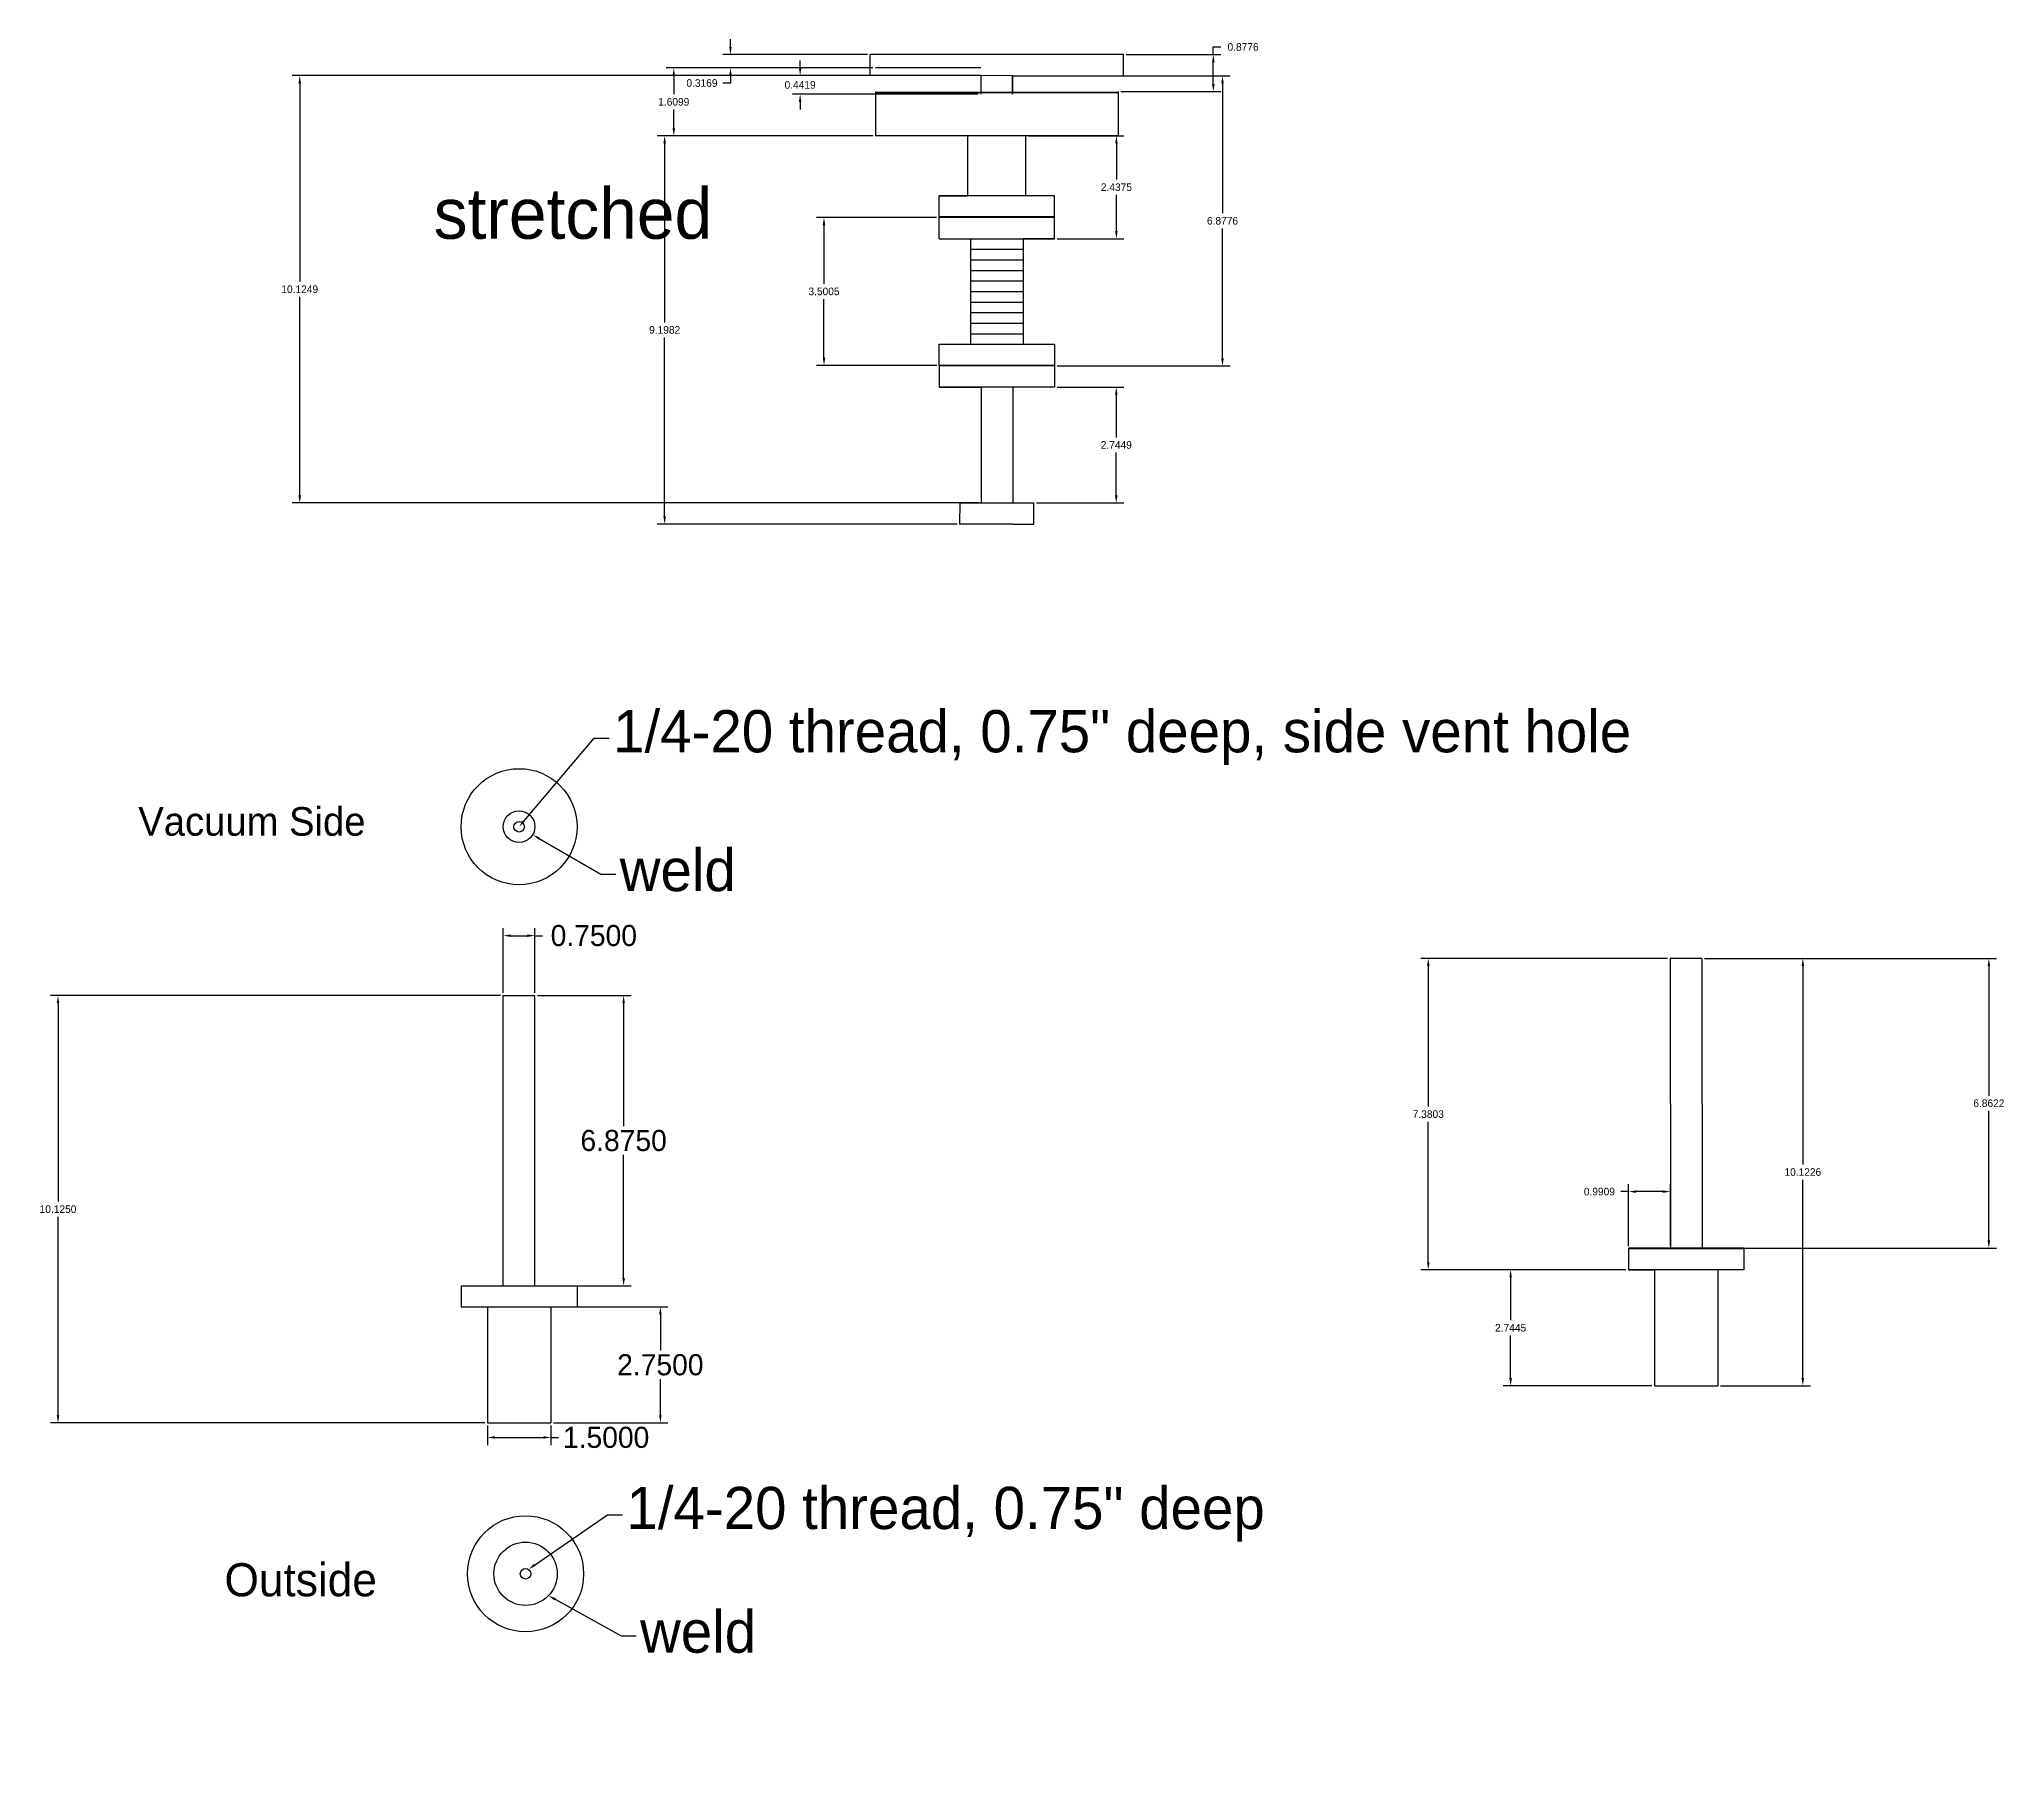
# Model space of a CAD drawing. Header units: inches. Extents: x -10 to 36.6, y -10.6 to 30.
import ezdxf
from ezdxf import colors
from ezdxf.entities.mleader import LeaderData, LeaderLine
from ezdxf.math import Vec2, Vec3

# ---------------------------------------------------------------- set-up
doc = ezdxf.new("R2010")
doc.units = ezdxf.units.IN
doc.header["$MEASUREMENT"] = 0
doc.dimstyles.get("Standard").update_dxf_attribs({"dimtxt": 0.18, "dimasz": 0.18, "dimexe": 0.18, "dimexo": 0.0625, "dimgap": 0.09, "dimtad": 0, "dimtih": 1, "dimtoh": 1, "dimdec": 4, "dimzin": 0, "dimdsep": 46, "dimtxsty": 'Standard', "dimcen": 0.09, "dimadec": 0, "dimazin": 0, "dimtfac": 1, "dimtdec": 4, "dimtofl": 0, "dimtmove": 0, "dimatfit": 3, "dimfxl": 1, "dimtolj": 1, "dimtzin": 0, "dimarcsym": 0})

# ---------------------------------------------------------------- blocks, each defined once
blk = doc.blocks.new('*D48')
at = {"color": 0, "lineweight": -2, "transparency": 16777216}
for p, q in [((8.032, 29.351), (8.032, 29.531)), ((12.253, 29.171), (7.852, 29.171)), ((12.253, 28.729), (7.852, 28.729)), ((8.032, 28.549), (8.032, 28.369))]:
    blk.add_line(p, q, dxfattribs=at)
at = {"color": 0, "transparency": 16777216}
for points in [[(8.002, 29.351), (8.062, 29.351), (8.032, 29.171)], [(8.002, 28.549), (8.062, 28.549), (8.032, 28.729)]]:
    blk.add_solid(points, dxfattribs=at)
at = {"layer": 'Defpoints', "color": 0, "transparency": 16777216}
for p in [(12.315, 29.171), (8.032, 28.729), (12.315, 28.729)]:
    blk.add_point(p, dxfattribs=at)
at = {"color": 0, "transparency": 16777216, "insert": (8.032, 28.95), "char_height": 0.18, "attachment_point": 5}
blk.add_mtext('\\A1;0.4419', dxfattribs=at)
blk = doc.blocks.new('*D49')
at = {"color": 0, "lineweight": -2, "transparency": 16777216}
for p, q in [((9.753, 29.354), (4.859, 29.354)), ((5.039, 29.174), (5.039, 28.729)), ((5.039, 27.924), (5.039, 28.369)), ((9.753, 27.744), (4.859, 27.744))]:
    blk.add_line(p, q, dxfattribs=at)
at = {"color": 0, "transparency": 16777216}
for points in [[(5.009, 29.174), (5.069, 29.174), (5.039, 29.354)], [(5.009, 27.924), (5.069, 27.924), (5.039, 27.744)]]:
    blk.add_solid(points, dxfattribs=at)
at = {"layer": 'Defpoints', "color": 0, "transparency": 16777216}
for p in [(9.816, 29.354), (5.039, 27.744), (9.816, 27.744)]:
    blk.add_point(p, dxfattribs=at)
at = {"color": 0, "transparency": 16777216, "insert": (5.039, 28.549), "char_height": 0.18, "attachment_point": 5}
blk.add_mtext('\\A1;1.6099', dxfattribs=at)
blk = doc.blocks.new('*D50')
at = {"color": 0, "lineweight": -2, "transparency": 16777216}
for p, q in [((13.44, 27.744), (15.704, 27.744)), ((15.524, 27.564), (15.524, 26.706)), ((15.524, 25.487), (15.524, 26.346)), ((14.118, 25.307), (15.704, 25.307))]:
    blk.add_line(p, q, dxfattribs=at)
at = {"color": 0, "transparency": 16777216}
for points in [[(15.494, 27.564), (15.554, 27.564), (15.524, 27.744)], [(15.494, 25.487), (15.554, 25.487), (15.524, 25.307)]]:
    blk.add_solid(points, dxfattribs=at)
at = {"layer": 'Defpoints', "color": 0, "transparency": 16777216}
for p in [(13.377, 27.744), (14.056, 25.307), (15.524, 25.307)]:
    blk.add_point(p, dxfattribs=at)
at = {"color": 0, "transparency": 16777216, "insert": (15.524, 26.526), "char_height": 0.18, "attachment_point": 5}
blk.add_mtext('\\A1;2.4375', dxfattribs=at)
blk = doc.blocks.new('*D51')
at = {"color": 0, "lineweight": -2, "transparency": 16777216}
for p, q in [((11.262, 25.807), (8.417, 25.807)), ((8.597, 25.627), (8.597, 24.237)), ((8.597, 22.486), (8.597, 23.877)), ((11.272, 22.306), (8.417, 22.306))]:
    blk.add_line(p, q, dxfattribs=at)
at = {"color": 0, "transparency": 16777216}
for points in [[(8.567, 25.627), (8.627, 25.627), (8.597, 25.807)], [(8.567, 22.486), (8.627, 22.486), (8.597, 22.306)]]:
    blk.add_solid(points, dxfattribs=at)
at = {"layer": 'Defpoints', "color": 0, "transparency": 16777216}
for p in [(11.324, 25.807), (8.597, 22.306), (11.335, 22.306)]:
    blk.add_point(p, dxfattribs=at)
at = {"color": 0, "transparency": 16777216, "insert": (8.597, 24.057), "char_height": 0.18, "attachment_point": 5}
blk.add_mtext('\\A1;3.5005', dxfattribs=at)
blk = doc.blocks.new('*D52')
at = {"color": 0, "lineweight": -2, "transparency": 16777216}
for p, q in [((9.691, 27.744), (4.643, 27.744)), ((4.823, 27.564), (4.823, 23.325)), ((4.823, 18.726), (4.823, 22.965)), ((11.755, 18.546), (4.643, 18.546))]:
    blk.add_line(p, q, dxfattribs=at)
at = {"color": 0, "transparency": 16777216}
for points in [[(4.793, 27.564), (4.853, 27.564), (4.823, 27.744)], [(4.793, 18.726), (4.853, 18.726), (4.823, 18.546)]]:
    blk.add_solid(points, dxfattribs=at)
at = {"layer": 'Defpoints', "color": 0, "transparency": 16777216}
for p in [(9.753, 27.744), (4.823, 18.546), (11.817, 18.546)]:
    blk.add_point(p, dxfattribs=at)
at = {"color": 0, "transparency": 16777216, "insert": (4.823, 23.145), "char_height": 0.18, "attachment_point": 5}
blk.add_mtext('\\A1;9.1982', dxfattribs=at)
blk = doc.blocks.new('*D54')
at = {"color": 0, "lineweight": -2, "transparency": 16777216}
for p, q in [((29.457, 8.254), (31.965, 8.254)), ((31.785, 8.074), (31.785, 3.373)), ((31.785, -1.689), (31.785, 3.013)), ((29.834, -1.869), (31.965, -1.869))]:
    blk.add_line(p, q, dxfattribs=at)
at = {"color": 0, "transparency": 16777216}
for points in [[(31.755, 8.074), (31.815, 8.074), (31.785, 8.254)], [(31.755, -1.689), (31.815, -1.689), (31.785, -1.869)]]:
    blk.add_solid(points, dxfattribs=at)
at = {"layer": 'Defpoints', "color": 0, "transparency": 16777216}
for p in [(29.395, 8.254), (29.771, -1.869), (31.785, -1.869)]:
    blk.add_point(p, dxfattribs=at)
at = {"color": 0, "transparency": 16777216, "insert": (31.785, 3.193), "char_height": 0.18, "attachment_point": 5}
blk.add_mtext('\\A1;10.1226', dxfattribs=at)
blk = doc.blocks.new('*D55')
at = {"color": 0, "lineweight": -2, "transparency": 16777216}
for p, q in [((6.382, 29.851), (6.382, 30.031)), ((9.626, 29.671), (6.202, 29.671)), ((9.753, 29.354), (6.202, 29.354)), ((6.382, 28.994), (6.202, 28.994)), ((6.382, 29.174), (6.382, 28.994))]:
    blk.add_line(p, q, dxfattribs=at)
at = {"color": 0, "transparency": 16777216}
for points in [[(6.352, 29.851), (6.412, 29.851), (6.382, 29.671)], [(6.352, 29.174), (6.412, 29.174), (6.382, 29.354)]]:
    blk.add_solid(points, dxfattribs=at)
at = {"layer": 'Defpoints', "color": 0, "transparency": 16777216}
for p in [(6.382, 29.354), (9.689, 29.671), (9.816, 29.354)]:
    blk.add_point(p, dxfattribs=at)
at = {"color": 0, "transparency": 16777216, "insert": (5.707, 28.994), "char_height": 0.18, "attachment_point": 5}
blk.add_mtext('\\A1;0.3169', dxfattribs=at)
blk = doc.blocks.new('*D56')
at = {"color": 0, "lineweight": -2, "transparency": 16777216}
for p, q in [((17.82, 29.669), (17.82, 29.849)), ((17.82, 29.849), (18, 29.849)), ((15.753, 29.669), (18, 29.669)), ((17.82, 28.971), (17.82, 29.489)), ((15.628, 28.791), (18, 28.791))]:
    blk.add_line(p, q, dxfattribs=at)
at = {"color": 0, "transparency": 16777216}
for points in [[(17.79, 29.489), (17.85, 29.489), (17.82, 29.669)], [(17.79, 28.971), (17.85, 28.971), (17.82, 28.791)]]:
    blk.add_solid(points, dxfattribs=at)
at = {"layer": 'Defpoints', "color": 0, "transparency": 16777216}
for p in [(15.69, 29.669), (17.82, 29.669), (15.566, 28.791)]:
    blk.add_point(p, dxfattribs=at)
at = {"color": 0, "transparency": 16777216, "insert": (18.525, 29.849), "char_height": 0.18, "attachment_point": 5}
blk.add_mtext('\\A1;0.8776', dxfattribs=at)
blk = doc.blocks.new('*D57')
at = {"color": 0, "lineweight": -2, "transparency": 16777216}
for p, q in [((14.12, 21.791), (15.701, 21.791)), ((15.521, 21.611), (15.521, 20.599)), ((15.521, 19.226), (15.521, 20.239)), ((13.628, 19.046), (15.701, 19.046))]:
    blk.add_line(p, q, dxfattribs=at)
at = {"color": 0, "transparency": 16777216}
for points in [[(15.491, 21.611), (15.551, 21.611), (15.521, 21.791)], [(15.491, 19.226), (15.551, 19.226), (15.521, 19.046)]]:
    blk.add_solid(points, dxfattribs=at)
at = {"layer": 'Defpoints', "color": 0, "transparency": 16777216}
for p in [(14.057, 21.791), (13.565, 19.046), (15.521, 19.046)]:
    blk.add_point(p, dxfattribs=at)
at = {"color": 0, "transparency": 16777216, "insert": (15.521, 20.419), "char_height": 0.18, "attachment_point": 5}
blk.add_mtext('\\A1;2.7449', dxfattribs=at)
blk = doc.blocks.new('*D58')
at = {"color": 0, "lineweight": -2, "transparency": 16777216}
for p, q in [((27.594, 0.876), (24.683, 0.876)), ((24.863, 0.696), (24.863, -0.317)), ((24.863, -1.689), (24.863, -0.677)), ((28.209, -1.869), (24.683, -1.869))]:
    blk.add_line(p, q, dxfattribs=at)
at = {"color": 0, "transparency": 16777216}
for points in [[(24.833, 0.696), (24.893, 0.696), (24.863, 0.876)], [(24.833, -1.689), (24.893, -1.689), (24.863, -1.869)]]:
    blk.add_solid(points, dxfattribs=at)
at = {"layer": 'Defpoints', "color": 0, "transparency": 16777216}
for p in [(27.656, 0.876), (24.863, -1.869), (28.271, -1.869)]:
    blk.add_point(p, dxfattribs=at)
at = {"color": 0, "transparency": 16777216, "insert": (24.863, -0.497), "char_height": 0.18, "attachment_point": 5}
blk.add_mtext('\\A1;2.7445', dxfattribs=at)
blk = doc.blocks.new('*D59')
at = {"color": 0, "lineweight": -2, "transparency": 16777216}
for p, q in [((28.582, 8.256), (22.732, 8.256)), ((22.912, 8.076), (22.912, 4.746)), ((22.912, 1.056), (22.912, 4.386)), ((27.531, 0.876), (22.732, 0.876))]:
    blk.add_line(p, q, dxfattribs=at)
at = {"color": 0, "transparency": 16777216}
for points in [[(22.882, 8.076), (22.942, 8.076), (22.912, 8.256)], [(22.882, 1.056), (22.942, 1.056), (22.912, 0.876)]]:
    blk.add_solid(points, dxfattribs=at)
at = {"layer": 'Defpoints', "color": 0, "transparency": 16777216}
for p in [(28.645, 8.256), (22.912, 0.876), (27.594, 0.876)]:
    blk.add_point(p, dxfattribs=at)
at = {"color": 0, "transparency": 16777216, "insert": (22.912, 4.566), "char_height": 0.18, "attachment_point": 5}
blk.add_mtext('\\A1;7.3803', dxfattribs=at)
blk = doc.blocks.new('*D60')
at = {"color": 0, "lineweight": -2, "transparency": 16777216}
for p, q in [((2.188, 0), (4.901, 0)), ((4.721, -0.18), (4.721, -1.035)), ((4.721, -2.57), (4.721, -1.715)), ((2.188, -2.75), (4.901, -2.75))]:
    blk.add_line(p, q, dxfattribs=at)
at = {"color": 0, "transparency": 16777216}
for points in [[(4.691, -0.18), (4.751, -0.18), (4.721, 0)], [(4.691, -2.57), (4.751, -2.57), (4.721, -2.75)]]:
    blk.add_solid(points, dxfattribs=at)
at = {"layer": 'Defpoints', "color": 0, "transparency": 16777216}
for p in [(2.125, 0), (2.125, -2.75), (4.721, -2.75)]:
    blk.add_point(p, dxfattribs=at)
at = {"color": 0, "transparency": 16777216, "insert": (4.721, -1.375), "char_height": 0.5, "attachment_point": 5}
blk.add_mtext('\\A1;2.7500', dxfattribs=at)
blk = doc.blocks.new('*D61')
at = {"color": 0, "lineweight": -2, "transparency": 16777216}
for p, q in [((29.52, 8.254), (36.372, 8.254)), ((36.192, 8.074), (36.192, 5.003)), ((36.192, 1.572), (36.192, 4.643)), ((29.46, 1.392), (36.372, 1.392))]:
    blk.add_line(p, q, dxfattribs=at)
at = {"color": 0, "transparency": 16777216}
for points in [[(36.162, 8.074), (36.222, 8.074), (36.192, 8.254)], [(36.162, 1.572), (36.222, 1.572), (36.192, 1.392)]]:
    blk.add_solid(points, dxfattribs=at)
at = {"layer": 'Defpoints', "color": 0, "transparency": 16777216}
for p in [(29.457, 8.254), (29.397, 1.392), (36.192, 1.392)]:
    blk.add_point(p, dxfattribs=at)
at = {"color": 0, "transparency": 16777216, "insert": (36.192, 4.823), "char_height": 0.18, "attachment_point": 5}
blk.add_mtext('\\A1;6.8622', dxfattribs=at)
blk = doc.blocks.new('*D62')
at = {"color": 0, "lineweight": -2, "transparency": 16777216}
for p, q in [((13.128, 29.169), (18.217, 29.169)), ((18.037, 28.989), (18.037, 25.91)), ((18.037, 22.471), (18.037, 25.55)), ((14.12, 22.291), (18.217, 22.291))]:
    blk.add_line(p, q, dxfattribs=at)
at = {"color": 0, "transparency": 16777216}
for points in [[(18.007, 28.989), (18.067, 28.989), (18.037, 29.169)], [(18.007, 22.471), (18.067, 22.471), (18.037, 22.291)]]:
    blk.add_solid(points, dxfattribs=at)
at = {"layer": 'Defpoints', "color": 0, "transparency": 16777216}
for p in [(13.065, 29.169), (14.057, 22.291), (18.037, 22.291)]:
    blk.add_point(p, dxfattribs=at)
at = {"color": 0, "transparency": 16777216, "insert": (18.037, 25.73), "char_height": 0.18, "attachment_point": 5}
blk.add_mtext('\\A1;6.8776', dxfattribs=at)
blk = doc.blocks.new('*D63')
at = {"color": 0, "lineweight": -2, "transparency": 16777216}
for p, q in [((27.656, 1.438), (27.656, 2.91)), ((28.647, 1.438), (28.647, 2.91)), ((27.656, 2.73), (27.476, 2.73)), ((28.467, 2.73), (27.836, 2.73))]:
    blk.add_line(p, q, dxfattribs=at)
at = {"color": 0, "transparency": 16777216}
for points in [[(27.836, 2.76), (27.836, 2.7), (27.656, 2.73)], [(28.467, 2.76), (28.467, 2.7), (28.647, 2.73)]]:
    blk.add_solid(points, dxfattribs=at)
at = {"layer": 'Defpoints', "color": 0, "transparency": 16777216}
for p in [(27.656, 2.73), (27.656, 1.376), (28.647, 1.376)]:
    blk.add_point(p, dxfattribs=at)
at = {"color": 0, "transparency": 16777216, "insert": (26.966, 2.73), "char_height": 0.18, "attachment_point": 5}
blk.add_mtext('\\A1;0.9909', dxfattribs=at)
blk = doc.blocks.new('*D64')
at = {"color": 0, "lineweight": -2, "transparency": 16777216}
for p, q in [((1, 7.438), (1, 8.974)), ((1.75, 7.438), (1.75, 8.974)), ((1.18, 8.794), (1.57, 8.794)), ((1.75, 8.794), (1.93, 8.794))]:
    blk.add_line(p, q, dxfattribs=at)
at = {"color": 0, "transparency": 16777216}
for points in [[(1.18, 8.824), (1.18, 8.764), (1, 8.794)], [(1.57, 8.824), (1.57, 8.764), (1.75, 8.794)]]:
    blk.add_solid(points, dxfattribs=at)
at = {"layer": 'Defpoints', "color": 0, "transparency": 16777216}
for p in [(1.75, 8.794), (1, 7.375), (1.75, 7.375)]:
    blk.add_point(p, dxfattribs=at)
at = {"color": 0, "transparency": 16777216, "insert": (3.145, 8.794), "char_height": 0.5, "attachment_point": 5}
blk.add_mtext('\\A1;0.7500', dxfattribs=at)
blk = doc.blocks.new('*D65')
at = {"color": 0, "lineweight": -2, "transparency": 16777216}
for p, q in [((1.812, 7.375), (4.031, 7.375)), ((3.851, 7.195), (3.851, 4.277)), ((3.851, 0.68), (3.851, 3.598)), ((1.812, 0.5), (4.031, 0.5))]:
    blk.add_line(p, q, dxfattribs=at)
at = {"color": 0, "transparency": 16777216}
for points in [[(3.821, 7.195), (3.881, 7.195), (3.851, 7.375)], [(3.821, 0.68), (3.881, 0.68), (3.851, 0.5)]]:
    blk.add_solid(points, dxfattribs=at)
at = {"layer": 'Defpoints', "color": 0, "transparency": 16777216}
for p in [(1.75, 7.375), (1.75, 0.5), (3.851, 0.5)]:
    blk.add_point(p, dxfattribs=at)
at = {"color": 0, "transparency": 16777216, "insert": (3.851, 3.938), "char_height": 0.5, "attachment_point": 5}
blk.add_mtext('\\A1;6.8750', dxfattribs=at)
blk = doc.blocks.new('*D67')
at = {"color": 0, "lineweight": -2, "transparency": 16777216}
for p, q in [((12.19, 29.171), (-4.002, 29.171)), ((-3.822, 28.991), (-3.822, 24.289)), ((-3.822, 19.226), (-3.822, 23.929)), ((12.255, 19.046), (-4.002, 19.046))]:
    blk.add_line(p, q, dxfattribs=at)
at = {"color": 0, "transparency": 16777216}
for points in [[(-3.852, 28.991), (-3.792, 28.991), (-3.822, 29.171)], [(-3.852, 19.226), (-3.792, 19.226), (-3.822, 19.046)]]:
    blk.add_solid(points, dxfattribs=at)
at = {"layer": 'Defpoints', "color": 0, "transparency": 16777216}
for p in [(12.253, 29.171), (-3.822, 19.046), (12.317, 19.046)]:
    blk.add_point(p, dxfattribs=at)
at = {"color": 0, "transparency": 16777216, "insert": (-3.822, 24.109), "char_height": 0.18, "attachment_point": 5}
blk.add_mtext('\\A1;10.1249', dxfattribs=at)
blk = doc.blocks.new('*D70')
at = {"color": 0, "lineweight": -2, "transparency": 16777216}
for p, q in [((0.625, -2.812), (0.625, -3.275)), ((0.805, -3.095), (1.945, -3.095)), ((2.125, -2.812), (2.125, -3.275)), ((2.125, -3.095), (2.305, -3.095))]:
    blk.add_line(p, q, dxfattribs=at)
at = {"color": 0, "transparency": 16777216}
for points in [[(0.805, -3.065), (0.805, -3.125), (0.625, -3.095)], [(1.945, -3.065), (1.945, -3.125), (2.125, -3.095)]]:
    blk.add_solid(points, dxfattribs=at)
at = {"layer": 'Defpoints', "color": 0, "transparency": 16777216}
for p in [(0.625, -2.75), (2.125, -2.75), (2.125, -3.095)]:
    blk.add_point(p, dxfattribs=at)
at = {"color": 0, "transparency": 16777216, "insert": (3.437, -3.095), "char_height": 0.5, "attachment_point": 5}
blk.add_mtext('\\A1;1.5000', dxfattribs=at)
blk = doc.blocks.new('*D72')
at = {"color": 0, "lineweight": -2, "transparency": 16777216}
for p, q in [((0.938, 7.375), (-9.728, 7.375)), ((-9.548, 7.195), (-9.548, 2.493)), ((-9.548, -2.57), (-9.548, 2.133)), ((0.562, -2.75), (-9.728, -2.75))]:
    blk.add_line(p, q, dxfattribs=at)
at = {"color": 0, "transparency": 16777216}
for points in [[(-9.578, 7.195), (-9.518, 7.195), (-9.548, 7.375)], [(-9.578, -2.57), (-9.518, -2.57), (-9.548, -2.75)]]:
    blk.add_solid(points, dxfattribs=at)
at = {"layer": 'Defpoints', "color": 0, "transparency": 16777216}
for p in [(-9.548, 7.375), (1, 7.375), (0.625, -2.75)]:
    blk.add_point(p, dxfattribs=at)
at = {"color": 0, "transparency": 16777216, "insert": (-9.548, 2.313), "char_height": 0.18, "attachment_point": 5}
blk.add_mtext('\\A1;10.1250', dxfattribs=at)

msp = doc.modelspace()

# ---------------------------------------------------------------- linework, layer by layer
for p, q in [((9.69045, 29.1711), (9.68893, 29.6711)), ((15.69044, 29.66897), (9.68893, 29.6711)), ((12.3157, 29.35423), (9.8157, 29.35423)), ((15.69044, 29.16897), (15.69044, 29.66897)), ((12.31545, 29.1711), (9.69045, 29.1711)), ((13.06544, 29.16897), (12.31545, 29.1711)), ((12.31545, 29.1711), (12.3157, 28.72923)), ((13.06544, 29.16897), (15.69044, 29.16897)), ((13.06544, 29.16897), (13.0657, 28.72937)), ((13.0657, 28.72937), (13.06544, 29.16897)), ((9.8157, 28.79125), (9.8157, 28.77562)), ((9.8157, 28.77562), (15.5657, 28.77579)), ((9.8157, 28.77562), (9.8157, 28.76)), ((15.5657, 28.76016), (9.8157, 28.76)), ((9.8157, 28.76), (9.8157, 27.74437)), ((15.5657, 28.79141), (15.5657, 28.77579)), ((15.5657, 28.77579), (15.5657, 28.76016)), ((15.5657, 28.76016), (15.5657, 27.74454)), ((15.5657, 27.74454), (9.8157, 27.74437)), ((12.00219, 26.32254), (12.00219, 27.74444)), ((13.37715, 26.3226), (13.37715, 27.74448)), ((14.0553, 26.32262), (11.32404, 26.32254)), ((11.32411, 25.82254), (11.32404, 26.32254)), ((11.32404, 26.32254), (12.00219, 26.32254)), ((14.0553, 26.32262), (13.37715, 26.3226)), ((14.0553, 25.82262), (14.0553, 26.32262)), ((14.0553, 25.82262), (11.32411, 25.82254)), ((11.32416, 25.80692), (11.32411, 25.82254)), ((14.05532, 25.807), (11.32416, 25.80692)), ((11.3257, 25.30692), (11.32416, 25.80692)), ((14.05532, 25.807), (14.0553, 25.82262)), ((14.0557, 25.307), (14.05532, 25.807)), ((11.3257, 25.30692), (14.0557, 25.307)), ((11.3257, 25.30692), (12.0657, 25.30694)), ((12.0657, 25.30694), (12.0657, 22.80694)), ((14.0557, 25.307), (13.3157, 25.307)), ((13.3157, 25.307), (13.3158, 22.807)), ((12.0657, 25.05692), (13.30902, 25.05692)), ((12.0657, 24.80692), (13.30917, 24.80692)), ((12.0657, 24.55692), (13.30932, 24.55692)), ((12.0657, 24.30692), (13.30947, 24.30692)), ((12.0657, 24.05692), (13.30962, 24.05692)), ((12.0657, 23.80692), (13.31101, 23.80692)), ((12.0657, 23.55692), (13.31085, 23.55692)), ((12.0657, 23.30692), (13.31069, 23.30692)), ((12.0657, 23.05692), (13.31579, 23.05692)), ((11.32719, 22.80638), (12.0657, 22.80694)), ((11.32719, 22.30638), (11.32719, 22.80638)), ((12.0657, 22.80694), (13.3158, 22.80788)), ((13.3158, 22.807), (14.0558, 22.807)), ((14.0558, 22.807), (14.05719, 22.307)), ((14.05719, 22.307), (11.32719, 22.30638)), ((11.32719, 22.30638), (11.32719, 22.29076)), ((14.05719, 22.29137), (11.32719, 22.29076)), ((11.32719, 22.29076), (11.32719, 21.79076)), ((14.05719, 22.307), (14.05719, 22.29137)), ((14.05719, 22.29137), (14.05719, 21.79137)), ((14.05719, 21.79137), (11.32719, 21.79076)), ((11.32719, 21.79076), (12.31719, 21.79098)), ((12.31719, 21.79098), (12.31719, 19.04624)), ((14.05719, 21.79137), (13.06719, 21.79115)), ((13.06719, 21.79115), (13.06719, 19.04636)), ((11.81719, 18.54617), (11.81997, 19.04616)), ((11.81997, 19.04616), (13.56519, 19.04645)), ((13.56719, 18.54645), (13.56519, 19.04645)), ((12.31719, 18.54628), (11.81719, 18.54617)), ((13.06719, 18.54645), (12.31719, 18.54628)), ((13.06719, 18.54645), (13.56719, 18.54645)), ((29.39467, 8.25387), (28.64468, 8.25599)), ((28.64468, 8.25599), (28.64728, 1.37587)), ((29.39467, 8.25387), (29.39728, 1.37604)), ((1, 0.5), (1, 7.375)), ((1, 7.375), (1.75, 7.375)), ((1.75, 0.5), (1.75, 7.375)), ((30.38642, 1.39189), (27.65642, 1.39127)), ((27.65642, 1.39127), (27.65642, 1.37565)), ((30.38642, 1.37626), (27.65642, 1.37565)), ((27.65642, 1.37565), (27.65642, 0.87565)), ((30.38642, 1.39189), (30.38642, 1.37626)), ((30.38642, 1.37626), (30.38642, 0.87626)), ((0, 0.5), (2.75, 0.5)), ((0, 0.5), (0, 0)), ((2.75, 0.5), (2.75, 0)), ((30.38642, 0.87626), (27.65642, 0.87565)), ((27.65642, 0.87565), (28.27142, 0.87587)), ((28.27142, 0.87587), (28.27142, -1.86887)), ((30.38642, 0.87626), (29.77142, 0.87604)), ((29.77142, 0.87604), (29.77142, -1.86874)), ((0, 0), (2.75, 0)), ((0.625, 0), (0.625, -2.75)), ((2.125, 0), (2.125, -2.75)), ((28.27142, -1.86887), (29.77142, -1.86874)), ((0.625, -2.75), (2.125, -2.75))]:
    msp.add_line(p, q)
for centre, radius in [((1.375, 11.375), 1.375), ((1.375, 11.375), 0.375), ((1.375, 11.375), 0.125), ((1.52799, -6.32446), 1.375), ((1.52799, -6.32446), 0.75), ((1.52799, -6.32446), 0.125)]:
    msp.add_circle(centre, radius)

# ---------------------------------------------------------------- texts
for s, height, p in [('stretched', 1.199501, (-0.649, 25.30511)), ('Vacuum Side', 0.6766583, (-7.64558, 11.16264)), ('Outside', 0.78361, (-5.60368, -6.85747))]:
    msp.add_text(s, height=height).set_placement(p)

# ---------------------------------------------------------------- dimensions: what is measured, and where the dimension line sits
for base, p1, p2, picture, middle in [((6.3819, 29.35423), (9.68893, 29.6711), (9.8157, 29.35423), '*D55', (5.7069, 28.99423)), ((17.81995, 29.66897), (15.5657, 28.79141), (15.69044, 29.66897), '*D56', (18.52495, 29.84897)), ((5.03937, 27.74437), (9.8157, 29.35423), (9.8157, 27.74437), '*D49', (5.03937, 28.5493)), ((8.03173, 28.72923), (12.31545, 29.1711), (12.31545, 28.72923), '*D48', (8.03173, 28.95016)), ((-3.82167, 19.04624), (12.25295, 29.1711), (12.31719, 19.04624), '*D67', (-3.82167, 24.10867)), ((18.03748, 22.29137), (13.06544, 29.16897), (14.05719, 22.29137), '*D62', (18.03748, 25.73017)), ((4.82308, 18.54617), (9.7532, 27.74437), (11.81719, 18.54617), '*D52', (4.82308, 23.14527)), ((15.52421, 25.307), (13.37715, 27.74448), (14.0557, 25.307), '*D50', (15.52421, 26.52574)), ((8.59664, 22.30638), (11.32416, 25.80692), (11.33493, 22.30638), '*D51', (8.59664, 24.05665)), ((15.52128, 19.04645), (14.05719, 21.79137), (13.56519, 19.04645), '*D57', (15.52128, 20.41891)), ((22.91238, 0.87565), (28.64468, 8.25599), (27.59392, 0.87565), '*D59', (22.91238, 4.56582)), ((31.78527, -1.86874), (29.39467, 8.25387), (29.77142, -1.86874), '*D54', (31.78527, 3.19256)), ((36.19196, 1.39167), (29.45717, 8.25387), (29.39727, 1.39167), '*D61', (36.19196, 4.82277)), ((-9.54804, 7.375), (0.625, -2.75), (1, 7.375), '*D72', (-9.54804, 2.3125)), ((24.86312, -1.86887), (27.65642, 0.87565), (28.27142, -1.86887), '*D58', (24.86312, -0.49661))]:
    dim = msp.add_linear_dim(base=base, p1=p1, p2=p2, angle=90, dimstyle='Standard')
    dim.commit()
    dim.dimension.update_dxf_attribs({"geometry": picture, "text_midpoint": middle})
for base, p1, p2, picture, middle in [((1.75, 8.79422), (1, 7.375), (1.75, 7.375), '*D64', (3.145, 8.79422)), ((2.125, -3.09536), (0.625, -2.75), (2.125, -2.75), '*D70', (3.43667, -3.09536))]:
    dim = msp.add_linear_dim(base=base, p1=p1, p2=p2, dimstyle='Standard', override={"dimtxt": 0.5})
    dim.commit()
    dim.dimension.update_dxf_attribs({"geometry": picture, "text_midpoint": middle})
for base, p1, p2, picture, middle in [((3.85149, 0.5), (1.75, 7.375), (1.75, 0.5), '*D65', (3.85149, 3.9375)), ((4.72063, -2.75), (2.125, 0), (2.125, -2.75), '*D60', (4.72063, -1.375))]:
    dim = msp.add_linear_dim(base=base, p1=p1, p2=p2, angle=90, dimstyle='Standard', override={"dimtxt": 0.5})
    dim.commit()
    dim.dimension.update_dxf_attribs({"geometry": picture, "text_midpoint": middle})
dim = msp.add_linear_dim(base=(27.65642, 2.73001), p1=(28.64728, 1.37587), p2=(27.65642, 1.37587), dimstyle='Standard')
dim.commit()
dim.dimension.update_dxf_attribs({"geometry": '*D63', "text_midpoint": (26.96642, 2.73001)})

# ---------------------------------------------------------------- leaders
ml = msp.add_multileader_mtext('Standard')
ml.set_content('1/4-20 thread, 0.75" deep, side vent hole', color=256)
ml.set_leader_properties()
ml.build(insert=Vec2(0, 0))
ml.multileader.update_dxf_attribs({"dogleg_length": 0.36, "arrow_head_size": 0.18})
ctx = ml.context
ctx.base_point, ctx.char_height, ctx.arrow_head_size, ctx.landing_gap_size, ctx.plane_origin = Vec3(3.51185, 13.47126), 1, 0.18, 0.09, Vec3(1.375, 11.375)
notes = []
notes.append((ctx, [(0, (1, 1, 0), (3.15185, 13.47126), (1, 0), 0.36, [(0, [(1.375, 11.375)], 0, [])])]))
ctx.mtext.insert, ctx.mtext.flow_direction = Vec3(3.60185, 14.13793), 5
ml = msp.add_multileader_mtext('Standard')
ml.set_content('weld', color=256)
ml.set_leader_properties()
ml.build(insert=Vec2(0, 0))
ml.multileader.update_dxf_attribs({"dogleg_length": 0.36, "arrow_head_size": 0.18})
ctx = ml.context
ctx.base_point, ctx.char_height, ctx.arrow_head_size, ctx.landing_gap_size, ctx.plane_origin = Vec3(3.66794, 10.24892), 1, 0.18, 0.09, Vec3(1.69754, 11.18371)
notes.append((ctx, [(0, (1, 1, 0), (3.30794, 10.24892), (1, 0), 0.36, [(0, [(1.69754, 11.18371)], 0, [])])]))
ctx.mtext.insert, ctx.mtext.flow_direction = Vec3(3.75794, 10.84892), 5
ml = msp.add_multileader_mtext('Standard')
ml.set_content('1/4-20 thread, 0.75" deep', color=256)
ml.set_leader_properties()
ml.build(insert=Vec2(0, 0))
ml.multileader.update_dxf_attribs({"dogleg_length": 0.36, "arrow_head_size": 0.18})
ctx = ml.context
ctx.base_point, ctx.char_height, ctx.arrow_head_size, ctx.landing_gap_size, ctx.plane_origin = Vec3(3.8271, -4.93115), 1, 0.18, 0.09, Vec3(1.59454, -6.21865)
notes.append((ctx, [(0, (1, 1, 0), (3.4671, -4.93115), (1, 0), 0.36, [(0, [(1.59454, -6.21865)], 0, [])])]))
ctx.mtext.insert, ctx.mtext.flow_direction = Vec3(3.9171, -4.26448), 5
ml = msp.add_multileader_mtext('Standard')
ml.set_content('weld', color=256)
ml.set_leader_properties()
ml.build(insert=Vec2(0, 0))
ml.multileader.update_dxf_attribs({"dogleg_length": 0.36, "arrow_head_size": 0.18})
ctx = ml.context
ctx.base_point, ctx.char_height, ctx.arrow_head_size, ctx.landing_gap_size, ctx.plane_origin = Vec3(4.14919, -7.79371), 1, 0.18, 0.09, Vec3(2.07043, -6.84241)
notes.append((ctx, [(0, (1, 1, 0), (3.78919, -7.79371), (1, 0), 0.36, [(0, [(2.07043, -6.84241)], 0, [])])]))
ctx.mtext.insert, ctx.mtext.flow_direction = Vec3(4.23919, -7.19371), 5
for ctx, leaders in notes:
    for number, flags, end, landing, length, lines in leaders:
        leader = LeaderData()
        leader.index, (leader.has_last_leader_line, leader.has_dogleg_vector, leader.attachment_direction) = number, flags
        leader.last_leader_point, leader.dogleg_vector, leader.dogleg_length = Vec3(end), Vec3(landing), length
        for number, points, colour, breaks in lines:
            line = LeaderLine()
            line.index, line.vertices, line.color, line.breaks = number, Vec3.list(points), colors.encode_raw_color(colour), breaks
            leader.lines.append(line)
        ctx.leaders.append(leader)

doc.saveas('drawing.dxf')
